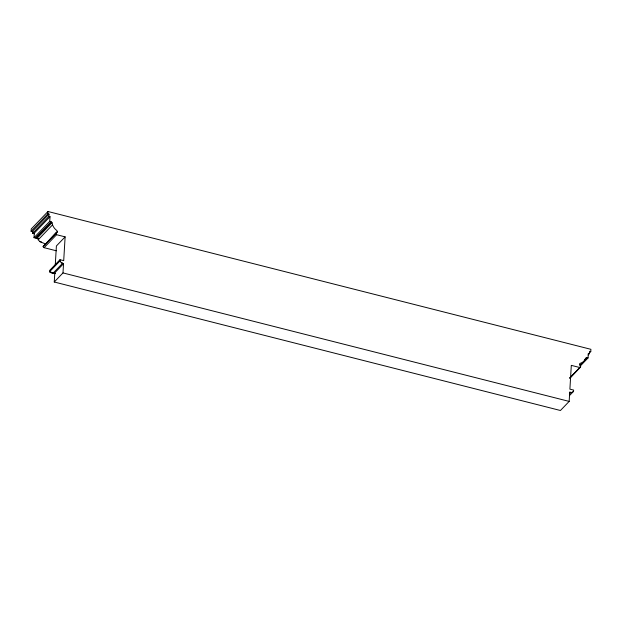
<?xml version="1.0" encoding="UTF-8"?>
<svg xmlns="http://www.w3.org/2000/svg" width="622" height="622" viewBox="0 0 622 622"><rect width="100%" height="100%" fill="white"/><g stroke="black" fill="none" stroke-linecap="round" stroke-linejoin="round"><path stroke-width="0.93" d="M32.982 231.734L31.1 231.252L31.24 228.95L47.987 211.503L590.9 349.315L590.76 351.617L589.423 353.016M34.505 233.802L32.624 233.32L32.756 231.019L49.006 214.1L47.855 213.805L31.1 231.252M38.712 238.887L34.008 237.69L34.28 233.087L50.024 216.689L48.874 216.402L32.624 233.32M47.855 213.805L47.987 211.503M48.874 216.402L49.006 214.1M34.008 237.69L49.752 221.292L50.024 216.689M51.136 221.642L35.998 237.41L35.952 238.179L51.09 222.412L51.136 221.642L49.752 221.292M590.76 351.617L589.609 351.329L589.469 353.63L588.319 353.335L588.047 357.938L586.663 357.588L586.616 358.35L585.644 358.101A9.898 8.078 43.8 0 1 580.108 363.318L579.432 364.111L580.691 366.568L579.859 367.532L571.307 365.363L569.892 389.139L573.624 390.087L573.546 391.378L571.906 392.466L569.713 392.202L569.169 401.408L560.438 410.497L54.254 282.007L54.806 272.801L63.53 263.712L60.505 262.017L59.976 259.701L63.708 260.649L65.123 236.873L56.571 234.704L55.879 233.351L57.387 231.594L56.82 230.49A9.898 8.078 43.8 0 1 52.559 224.853L52.061 222.66L51.09 222.412M55.265 264.98L56.4 245.962L65.123 236.873M54.254 282.007L62.985 272.918L63.53 263.712L61.376 262.873M56.338 250.79L44.108 247.68L43.081 246.677L56.128 232.721M43.416 245.954L44.924 244.889L44.986 243.762L39.598 241.515L37.351 237.985L52.061 222.66M38.113 239.898L52.559 224.853M44.24 245.371L57.387 231.594M43.081 246.677L55.879 233.351M44.924 244.889L46.86 242.875M50.732 238.84L57.185 232.115M44.108 247.68L56.571 234.704M59.976 259.701L49.62 270.484L49.542 271.775L50.436 272.506L55.086 273.524M59.899 260.991L49.542 271.775L51.424 272.257M62.418 263.456L53.204 273.05L54.806 272.801M588.171 354.983L589.469 353.63M584.688 359.64L586.663 357.588M580.031 365.207L586.616 358.35M580.171 366.133L588.047 357.938M569.814 377.896L580.691 366.568M570.016 377.779L579.859 367.532M569.744 378.347L580.443 367.205M569.503 393.882L570.825 392.513L571.906 392.466M569.666 395.421L573.546 391.378M39.598 241.515L41.48 241.989M62.985 272.918L569.169 401.408M50.436 272.506L55.14 273.703M569.713 392.202L570.825 392.513"/></g></svg>
